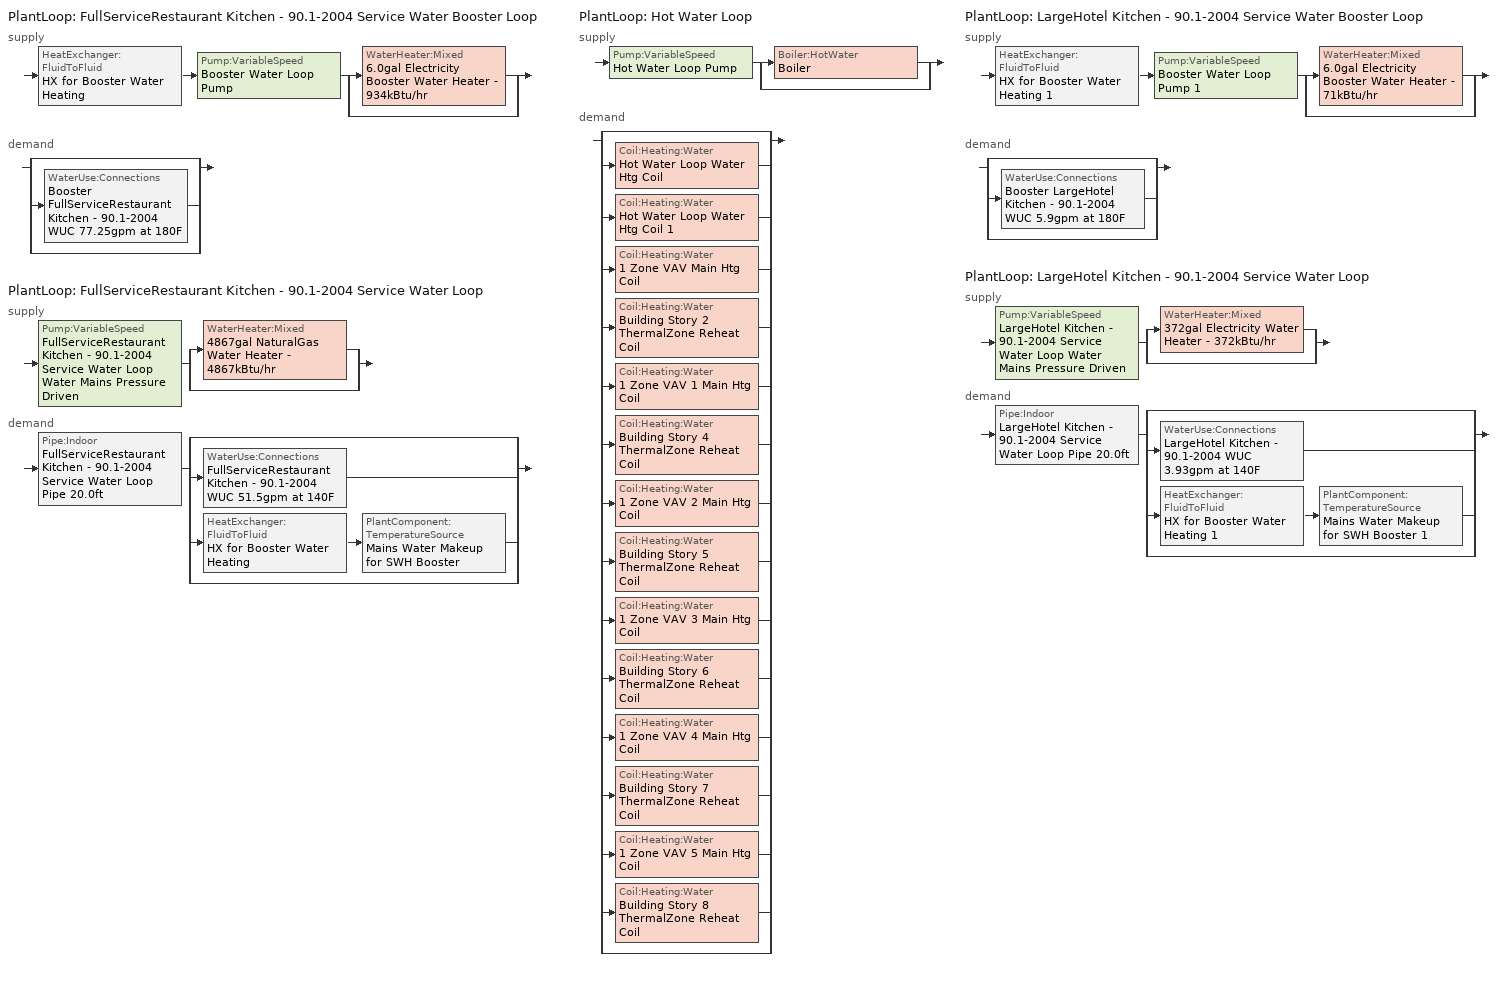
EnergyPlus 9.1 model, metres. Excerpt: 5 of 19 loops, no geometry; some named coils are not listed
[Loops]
PlantLoop 'FullServiceRestaurant Kitchen - 90.1-2004 Service Water Booster Loop'
 supply: HeatExchanger:FluidToFluid 'HX for Booster Water Heating' > Pump:VariableSpeed 'Booster Water Loop Pump' > split
  | WaterHeater:Mixed '6.0gal Electricity Booster Water Heater - 934kBtu/hr'
  | bypass
 demand: split
  | bypass
  | WaterUse:Connections 'Booster FullServiceRestaurant Kitchen - 90.1-2004 WUC 77.25gpm at 180F'
  | bypass
PlantLoop 'FullServiceRestaurant Kitchen - 90.1-2004 Service Water Loop'
 supply: Pump:VariableSpeed 'FullServiceRestaurant Kitchen - 90.1-2004 Service Water Loop Water Mains Pressure Driven' > split
  | WaterHeater:Mixed '4867gal NaturalGas Water Heater - 4867kBtu/hr'
  | bypass
 demand: Pipe:Indoor 'FullServiceRestaurant Kitchen - 90.1-2004 Service Water Loop Pipe 20.0ft' > split
  | bypass
  | WaterUse:Connections 'FullServiceRestaurant Kitchen - 90.1-2004 WUC 51.5gpm at 140F'
  | HeatExchanger:FluidToFluid 'HX for Booster Water Heating' > PlantComponent:TemperatureSource 'Mains Water Makeup for SWH Booster'
  | bypass
PlantLoop 'Hot Water Loop'
 supply: Pump:VariableSpeed 'Hot Water Loop Pump' > split
  | Boiler:HotWater 'Boiler'
  | bypass
 demand: split
  | bypass
  | Coil:Heating:Water 'Hot Water Loop Water Htg Coil'
  | Coil:Heating:Water 'Hot Water Loop Water Htg Coil 1'
  | Coil:Heating:Water '1 Zone VAV Main Htg Coil'
  | Coil:Heating:Water 'Building Story 2 ThermalZone Reheat Coil'
  | Coil:Heating:Water '1 Zone VAV 1 Main Htg Coil'
  | Coil:Heating:Water 'Building Story 4 ThermalZone Reheat Coil'
  | Coil:Heating:Water '1 Zone VAV 2 Main Htg Coil'
  | Coil:Heating:Water 'Building Story 5 ThermalZone Reheat Coil'
  | Coil:Heating:Water '1 Zone VAV 3 Main Htg Coil'
  | Coil:Heating:Water 'Building Story 6 ThermalZone Reheat Coil'
  | Coil:Heating:Water '1 Zone VAV 4 Main Htg Coil'
  | Coil:Heating:Water 'Building Story 7 ThermalZone Reheat Coil'
  | Coil:Heating:Water '1 Zone VAV 5 Main Htg Coil'
  | Coil:Heating:Water 'Building Story 8 ThermalZone Reheat Coil'
  | bypass
PlantLoop 'LargeHotel Kitchen - 90.1-2004 Service Water Booster Loop'
 supply: HeatExchanger:FluidToFluid 'HX for Booster Water Heating 1' > Pump:VariableSpeed 'Booster Water Loop Pump 1' > split
  | WaterHeater:Mixed '6.0gal Electricity Booster Water Heater - 71kBtu/hr'
  | bypass
 demand: split
  | bypass
  | WaterUse:Connections 'Booster LargeHotel Kitchen - 90.1-2004 WUC 5.9gpm at 180F'
  | bypass
PlantLoop 'LargeHotel Kitchen - 90.1-2004 Service Water Loop'
 supply: Pump:VariableSpeed 'LargeHotel Kitchen - 90.1-2004 Service Water Loop Water Mains Pressure Driven' > split
  | WaterHeater:Mixed '372gal Electricity Water Heater - 372kBtu/hr'
  | bypass
 demand: Pipe:Indoor 'LargeHotel Kitchen - 90.1-2004 Service Water Loop Pipe 20.0ft' > split
  | bypass
  | WaterUse:Connections 'LargeHotel Kitchen - 90.1-2004 WUC 3.93gpm at 140F'
  | HeatExchanger:FluidToFluid 'HX for Booster Water Heating 1' > PlantComponent:TemperatureSource 'Mains Water Makeup for SWH Booster 1'
  | bypass
[Material] Roughness=Smooth; Thickness {m}=0.001143; Conductivity {W/m-K}=386; Density {kg/m3}=8906.27; Specific Heat {J/kg-K}=385.1856; Thermal Absorptance=0.9; Solar Absorptance=0.7; Visible Absorptance=0.7
Copper pipe 0.75in type L; Copper pipe 0.75in type L 1
[Construction]
Uninsulated copper pipe 0.75in type L: Copper pipe 0.75in type L
Uninsulated copper pipe 0.75in type L 1: Copper pipe 0.75in type L 1
[ZoneControl:Thermostat] Control Object Type 1=ThermostatSetpoint:DualSetpoint
Name | Zone or ZoneList | Control Type Schedule | Control Name 1
Building Story 1 ThermalZone Thermostat | Building Story 1 ThermalZone | Building Story 1 ThermalZone Thermostat Schedule | Story Mid5 Blended Space Type Thermostat
Building Story 3 ThermalZone Thermostat | Building Story 3 ThermalZone | Building Story 3 ThermalZone Thermostat Schedule | Story Mid6 Blended Space Type Thermostat
[ThermostatSetpoint:DualSetpoint] Heating Setpoint Temperature Schedule=HotelLarge HTGSETP_SCH; Cooling Setpoint Temperature Schedule=HotelLarge CLGSETP_SCH
Story Mid5 Blended Space Type Thermostat; Story Mid6 Blended Space Type Thermostat
[ZoneHVAC:PackagedTerminalAirConditioner] Availability Schedule=Always On Discrete; Cooling Supply Air Flow Rate {m3/s}=Autosize; Heating Supply Air Flow Rate {m3/s}=Autosize; No Load Supply Air Flow Rate {m3/s}=Autosize; Cooling Outdoor Air Flow Rate {m3/s}=Autosize; Heating Outdoor Air Flow Rate {m3/s}=Autosize; No Load Outdoor Air Flow Rate {m3/s}=Autosize; Fan Placement=DrawThrough; Supply Air Fan Operating Mode Schedule=Always On Discrete
Name | Supply Air Fan | Heating Coil | Cooling Coil
Building Story 1 ThermalZone PTAC | Building Story 1 ThermalZone PTAC Fan | Hot Water Loop Water Htg Coil | Building Story 1 ThermalZone PTAC 1spd DX AC Clg Coil
Building Story 3 ThermalZone PTAC | Building Story 3 ThermalZone PTAC Fan | Hot Water Loop Water Htg Coil 1 | Building Story 3 ThermalZone PTAC 1spd DX AC Clg Coil
[Fan:ConstantVolume] Availability Schedule=Always On Discrete; Fan Total Efficiency=0.52; Pressure Rise {Pa}=331.288; Maximum Flow Rate {m3/s}=AutoSize; Motor Efficiency=0.8; Motor In Airstream Fraction=1
Building Story 1 ThermalZone PTAC Fan; Building Story 3 ThermalZone PTAC Fan
[Coil:Heating:Water] Availability Schedule=Always On Discrete; U-Factor Times Area Value {W/K}=Autosize; Maximum Water Flow Rate {m3/s}=Autosize; Performance Input Method=UFactorTimesAreaAndDesignWaterFlowRate; Rated Capacity {W}=Autosize; Rated Inlet Water Temperature {C}=82.2222; Rated Outlet Water Temperature {C}=71.1111; Rated Ratio for Air and Water Convection=0.5
Name | Rated Inlet Air Temperature {C} | Rated Outlet Air Temperature {C}
Hot Water Loop Water Htg Coil; Hot Water Loop Water Htg Coil 1 | 16.6 | 32.2
Building Story 2 ThermalZone Reheat Coil; Building Story 4 ThermalZone Reheat Coil; Building Story 5 ThermalZone Reheat Coil; Building Story 6 ThermalZone Reheat Coil; Building Story 7 ThermalZone Reheat Coil; Building Story 8 ThermalZone Reheat Coil | 12.7778 | 40
[Coil:Cooling:DX:SingleSpeed] Availability Schedule=Always On Discrete; Gross Rated Total Cooling Capacity {W}=Autosize; Gross Rated Sensible Heat Ratio=Autosize; Gross Rated Cooling COP {W/W}=3; Rated Air Flow Rate {m3/s}=Autosize; Rated Evaporator Fan Power Per Volume Flow Rate {W/(m3/s)}=773.3; Condenser Type=AirCooled; Evaporative Condenser Effectiveness=0; Evaporative Condenser Air Flow Rate {m3/s}=Autosize; Evaporative Condenser Pump Rated Power Consumption {W}=Autosize; Crankcase Heater Capacity {W}=0; Maximum Outdoor Dry-Bulb Temperature for Crankcase Heater Operation {C}=0; Basin Heater Capacity {W/K}=0; Basin Heater Setpoint Temperature {C}=10
Name | Total Cooling Capacity Function of Temperature Curve | Total Cooling Capacity Function of Flow Fraction Curve | Energy Input Ratio Function of Temperature Curve | Energy Input Ratio Function of Flow Fraction Curve | Part Load Fraction Correlation Curve
Building Story 1 ThermalZone PTAC 1spd DX AC Clg Coil | Curve Biquadratic 3 | Curve Quadratic 4 | Curve Biquadratic 4 | Curve Quadratic 5 | Curve Quadratic 6
Building Story 3 ThermalZone PTAC 1spd DX AC Clg Coil | Curve Biquadratic 7 | Curve Quadratic 10 | Curve Biquadratic 8 | Curve Quadratic 11 | Curve Quadratic 12
[Zone equipment]
Building Story 1 ThermalZone: Building Story 1 ThermalZone PTAC
Building Story 3 ThermalZone: Building Story 3 ThermalZone PTAC
[Sizing:Zone] Zone Cooling Design Supply Air Temperature Input Method=SupplyAirTemperature; Zone Cooling Design Supply Air Temperature {C}=13.8889; Zone Cooling Design Supply Air Temperature Difference {deltaC}=11.11; Zone Heating Design Supply Air Temperature Input Method=SupplyAirTemperature; Zone Heating Design Supply Air Temperature {C}=50; Zone Heating Design Supply Air Temperature Difference {deltaC}=11.11; Zone Cooling Design Supply Air Humidity Ratio {kgWater/kgDryAir}=0.008; Zone Heating Design Supply Air Humidity Ratio {kgWater/kgDryAir}=0.008; Cooling Design Air Flow Method=DesignDay; Cooling Design Air Flow Rate {m3/s}=0; Cooling Minimum Air Flow per Zone Floor Area {m3/s-m2}=0.000762; Cooling Minimum Air Flow {m3/s}=0; Cooling Minimum Air Flow Fraction=0; Heating Design Air Flow Method=DesignDay; Heating Design Air Flow Rate {m3/s}=0; Heating Maximum Air Flow per Zone Floor Area {m3/s-m2}=0.002032; Heating Maximum Air Flow {m3/s}=0.141576; Heating Maximum Air Flow Fraction=0.3; Account for Dedicated Outdoor Air System=No
Name | Design Specification Outdoor Air Object | Design Specification Zone Air Distribution Object
Building Story 1 ThermalZone | Blended OA 5 | Building Story 1 ThermalZone Design Spec Zone Air Dist
Building Story 3 ThermalZone | Blended OA 6 | Building Story 3 ThermalZone Design Spec Zone Air Dist
[DesignSpecification:ZoneAirDistribution] Zone Air Distribution Effectiveness in Cooling Mode=1; Zone Air Distribution Effectiveness in Heating Mode=1
Building Story 1 ThermalZone Design Spec Zone Air Dist; Building Story 3 ThermalZone Design Spec Zone Air Dist
[DesignSpecification:OutdoorAir] Outdoor Air Method=Sum; Outdoor Air Flow per Zone {m3/s}=0; Outdoor Air Flow Air Changes per Hour {1/hr}=0
Name | Outdoor Air Flow per Person {m3/s-person} | Outdoor Air Flow per Zone Floor Area {m3/s-m2}
Blended OA 5 | 0.00562842 | 7.89611e-05
Blended OA 6 | 0.00930279 | 0
[SetpointManager:Scheduled] Control Variable=Temperature
Name | Schedule | Setpoint Node or NodeList
Hot water booster setpoint manager | Service Water Booster Temp - 180.00000000000006F | FullServiceRestaurant Kitchen - 90.1-2004 Service Water Booster Loop Supply Outlet Node
Service hot water setpoint manager | Service Water Loop Temp - 140F | FullServiceRestaurant Kitchen - 90.1-2004 Service Water Loop Supply Outlet Node
Hot Water Loop Setpoint Manager | Hot Water Loop Temp - 180F | Hot Water Loop Supply Outlet Node
Hot water booster setpoint manager 1 | Service Water Booster Temp - 180.00000000000006F 1 | LargeHotel Kitchen - 90.1-2004 Service Water Booster Loop Supply Outlet Node
Service hot water setpoint manager 1 | Service Water Loop Temp - 140F 1 | LargeHotel Kitchen - 90.1-2004 Service Water Loop Supply Outlet Node
[PlantLoop] Fluid Type=Water; Maximum Loop Flow Rate {m3/s}=Autosize; Minimum Loop Flow Rate {m3/s}=0; Plant Loop Volume {m3}=Autocalculate; Load Distribution Scheme=Optimal; Plant Loop Demand Calculation Scheme=SingleSetpoint
Name | Plant Equipment Operation Scheme | Maximum Loop Temperature {C} | Minimum Loop Temperature {C}
FullServiceRestaurant Kitchen - 90.1-2004 Service Water Booster Loop | FullServiceRestaurant Kitchen - 90.1-2004 Service Water Booster Loop Operation Schemes | 100 | 0
FullServiceRestaurant Kitchen - 90.1-2004 Service Water Loop | FullServiceRestaurant Kitchen - 90.1-2004 Service Water Loop Operation Schemes | 60 | 10
Hot Water Loop | Hot Water Loop Operation Schemes | 100 | 10
LargeHotel Kitchen - 90.1-2004 Service Water Booster Loop | LargeHotel Kitchen - 90.1-2004 Service Water Booster Loop Operation Schemes | 100 | 0
LargeHotel Kitchen - 90.1-2004 Service Water Loop | LargeHotel Kitchen - 90.1-2004 Service Water Loop Operation Schemes | 60 | 10
[Sizing:Plant] Loop Type=Heating; Sizing Option=NonCoincident; Zone Timesteps in Averaging Window=1; Coincident Sizing Factor Mode=None
Name | Design Loop Exit Temperature {C} | Loop Design Temperature Difference {deltaC}
FullServiceRestaurant Kitchen - 90.1-2004 Service Water Booster Loop; LargeHotel Kitchen - 90.1-2004 Service Water Booster Loop | 82.2222 | 5
FullServiceRestaurant Kitchen - 90.1-2004 Service Water Loop; LargeHotel Kitchen - 90.1-2004 Service Water Loop | 60 | 5
Hot Water Loop | 82.2222 | 11.1111
[Pump:VariableSpeed] Design Maximum Flow Rate {m3/s}=Autosize; Fraction of Motor Inefficiencies to Fluid Stream=0; Coefficient 1 of the Part Load Performance Curve=0; Coefficient 2 of the Part Load Performance Curve=1; Coefficient 3 of the Part Load Performance Curve=0; Coefficient 4 of the Part Load Performance Curve=0; Design Minimum Flow Rate {m3/s}=0; Skin Loss Radiative Fraction=0.5; Design Power Sizing Method=PowerPerFlowPerPressure; Design Electric Power per Unit Flow Rate {W/(m3/s)}=348701.1; Design Shaft Power per Unit Flow Rate per Unit Head=1.28205; Design Minimum Flow Rate Fraction=0
Name | Design Pump Head {Pa} | Design Power Consumption {W} | Motor Efficiency | Pump Control Type
Booster Water Loop Pump; Booster Water Loop Pump 1 | 0 | 0 | 1 | Continuous
FullServiceRestaurant Kitchen - 90.1-2004 Service Water Loop Water Mains Pressure Driven; LargeHotel Kitchen - 90.1-2004 Service Water Loop Water Mains Pressure Driven | 0.001 | Autosize | 1 | Continuous
Hot Water Loop Pump | 179344 | Autosize | 0.9 | Intermittent
[PlantEquipmentOperationSchemes] Control Scheme Object Type 1=PlantEquipmentOperation:HeatingLoad; Control Scheme Schedule Name 1=Always On Discrete
Name | Control Scheme Name 1
FullServiceRestaurant Kitchen - 90.1-2004 Service Water Booster Loop Operation Schemes | FullServiceRestaurant Kitchen - 90.1-2004 Service Water Booster Loop Heating Operation Scheme
FullServiceRestaurant Kitchen - 90.1-2004 Service Water Loop Operation Schemes | FullServiceRestaurant Kitchen - 90.1-2004 Service Water Loop Heating Operation Scheme
Hot Water Loop Operation Schemes | Hot Water Loop Heating Operation Scheme
LargeHotel Kitchen - 90.1-2004 Service Water Booster Loop Operation Schemes | LargeHotel Kitchen - 90.1-2004 Service Water Booster Loop Heating Operation Scheme
LargeHotel Kitchen - 90.1-2004 Service Water Loop Operation Schemes | LargeHotel Kitchen - 90.1-2004 Service Water Loop Heating Operation Scheme
[PlantEquipmentList]
FullServiceRestaurant Kitchen - 90.1-2004 Service Water Booster Loop Heating Equipment List: HeatExchanger:FluidToFluid, HX for Booster Water Heating, WaterHeater:Mixed, 6.0gal Electricity Booster Water Heater - 934kBtu/hr
FullServiceRestaurant Kitchen - 90.1-2004 Service Water Loop Heating Equipment List: WaterHeater:Mixed, 4867gal NaturalGas Water Heater - 4867kBtu/hr
Hot Water Loop Heating Equipment List: Boiler:HotWater, Boiler
LargeHotel Kitchen - 90.1-2004 Service Water Booster Loop Heating Equipment List: HeatExchanger:FluidToFluid, HX for Booster Water Heating 1, WaterHeater:Mixed, 6.0gal Electricity Booster Water Heater - 71kBtu/hr
LargeHotel Kitchen - 90.1-2004 Service Water Loop Heating Equipment List: WaterHeater:Mixed, 372gal Electricity Water Heater - 372kBtu/hr
[HeatExchanger:FluidToFluid] Loop Demand Side Design Flow Rate {m3/s}=Autosize; Loop Supply Side Design Flow Rate {m3/s}=Autosize; Heat Exchange Model Type=Ideal; Heat Exchanger U-Factor Times Area Value {W/K}=Autosize; Control Type=UncontrolledOn; Minimum Temperature Difference to Activate Heat Exchanger {deltaC}=0.01; Heat Transfer Metering End Use Type=LoopToLoop; Component Override Cooling Control Temperature Mode=Loop; Sizing Factor=1; Operation Minimum Temperature Limit {C}=0; Operation Maximum Temperature Limit {C}=100
HX for Booster Water Heating; HX for Booster Water Heating 1
[WaterHeater:Mixed] Deadband Temperature Difference {deltaC}=2; Heater Control Type=Cycle; Heater Ignition Minimum Flow Rate {m3/s}=0; Heater Ignition Delay {s}=0; Off Cycle Parasitic Fuel Consumption Rate {W}=0; Off Cycle Parasitic Heat Fraction to Tank=0.8; On Cycle Parasitic Fuel Consumption Rate {W}=0; On Cycle Parasitic Heat Fraction to Tank=0; Ambient Temperature Indicator=Schedule; Off Cycle Loss Fraction to Zone=1; On Cycle Loss Fraction to Zone=1; Use Side Effectiveness=1; Source Side Effectiveness=1; Use Side Design Flow Rate {m3/s}=Autosize; Source Side Design Flow Rate {m3/s}=Autosize; Indirect Water Heating Recovery Time {hr}=1.5; Source Side Flow Control Mode=IndirectHeatPrimarySetpoint
Name | Tank Volume {m3} | Setpoint Temperature Schedule | Maximum Temperature Limit {C} | Heater Maximum Capacity {W} | Heater Fuel Type | Heater Thermal Efficiency | Off Cycle Parasitic Fuel Type | On Cycle Parasitic Fuel Type | Ambient Temperature Schedule | Off Cycle Loss Coefficient to Ambient Temperature {W/K} | On Cycle Loss Coefficient to Ambient Temperature {W/K}
6.0gal Electricity Booster Water Heater - 934kBtu/hr | 0.0227125 | Service Water Booster Temp - 180.00000000000006F | 82.2222 | 273862 | Electricity | 1 | Electricity | Electricity | Water Heater Ambient Temp Schedule - 71.6 | 1.053 | 1.053
4867gal NaturalGas Water Heater - 4867kBtu/hr | 18.4234 | Service Water Loop Temp - 140F | 60 | 1.42636e+06 | NaturalGas | 0.78 | NaturalGas | NaturalGas | Water Heater Ambient Temp Schedule - 71.6f | 6 | 6
6.0gal Electricity Booster Water Heater - 71kBtu/hr | 0.0227125 | Service Water Booster Temp - 180.00000000000006F 1 | 82.2222 | 20910.4 | Electricity | 1 | Electricity | Electricity | Water Heater Ambient Temp Schedule - 71.6 1 | 1.053 | 1.053
372gal Electricity Water Heater - 372kBtu/hr | 1.4067 | Service Water Loop Temp - 140F 1 | 60 | 108908 | Electricity | 1 | Electricity | Electricity | Water Heater Ambient Temp Schedule - 71.6f 1 | 1.053 | 1.053
[WaterUse:Connections]
Name | Water Use Equipment Name 1
Booster FullServiceRestaurant Kitchen - 90.1-2004 WUC 77.25gpm at 180F | Booster FullServiceRestaurant Kitchen - 90.1-2004 Service Water Use 77.25gpm at 180F
FullServiceRestaurant Kitchen - 90.1-2004 WUC 51.5gpm at 140F | FullServiceRestaurant Kitchen - 90.1-2004 Service Water Use 51.5gpm at 140F
Booster LargeHotel Kitchen - 90.1-2004 WUC 5.9gpm at 180F | Booster LargeHotel Kitchen - 90.1-2004 Service Water Use 5.9gpm at 180F
LargeHotel Kitchen - 90.1-2004 WUC 3.93gpm at 140F | LargeHotel Kitchen - 90.1-2004 Service Water Use 3.93gpm at 140F
[WaterUse:Equipment] Sensible Fraction Schedule=Fraction Sensible - 0.2; Latent Fraction Schedule=Fraction Latent - 0.05
Name | Peak Flow Rate {m3/s} | Flow Rate Fraction Schedule | Target Temperature Schedule
Booster FullServiceRestaurant Kitchen - 90.1-2004 Service Water Use 77.25gpm at 180F | 0.00487392 | RestaurantSitDown BLDG_SWH_SCH | Mixed Water At Faucet Temp - 180F
FullServiceRestaurant Kitchen - 90.1-2004 Service Water Use 51.5gpm at 140F | 0.00324928 | RestaurantSitDown BLDG_SWH_SCH | Mixed Water At Faucet Temp - 140F
Booster LargeHotel Kitchen - 90.1-2004 Service Water Use 5.9gpm at 180F | 0.000372143 | HotelLarge BLDG_SWH_SCH | Mixed Water At Faucet Temp - 180F 1
LargeHotel Kitchen - 90.1-2004 Service Water Use 3.93gpm at 140F | 0.000248095 | HotelLarge BLDG_SWH_SCH | Mixed Water At Faucet Temp - 140F 2
[PlantEquipmentOperation:HeatingLoad] Load Range Lower Limit 1 {W}=0; Load Range Upper Limit 1 {W}=1000000000
Name | Range Equipment List Name 1
FullServiceRestaurant Kitchen - 90.1-2004 Service Water Booster Loop Heating Operation Scheme | FullServiceRestaurant Kitchen - 90.1-2004 Service Water Booster Loop Heating Equipment List
FullServiceRestaurant Kitchen - 90.1-2004 Service Water Loop Heating Operation Scheme | FullServiceRestaurant Kitchen - 90.1-2004 Service Water Loop Heating Equipment List
Hot Water Loop Heating Operation Scheme | Hot Water Loop Heating Equipment List
LargeHotel Kitchen - 90.1-2004 Service Water Booster Loop Heating Operation Scheme | LargeHotel Kitchen - 90.1-2004 Service Water Booster Loop Heating Equipment List
LargeHotel Kitchen - 90.1-2004 Service Water Loop Heating Operation Scheme | LargeHotel Kitchen - 90.1-2004 Service Water Loop Heating Equipment List
[Pipe:Indoor] Environment Type=Schedule; Pipe Inside Diameter {m}=0.019939; Pipe Length {m}=6.096
Name | Construction | Ambient Temperature Schedule | Ambient Air Velocity Schedule
FullServiceRestaurant Kitchen - 90.1-2004 Service Water Loop Pipe 20.0ft | Uninsulated copper pipe 0.75in type L | FullServiceRestaurant Kitchen - 90.1-2004 Service Water Loop Piping Air Temp - 70F | FullServiceRestaurant Kitchen - 90.1-2004 Service Water Loop Piping Air Velocity - 0.67mph
LargeHotel Kitchen - 90.1-2004 Service Water Loop Pipe 20.0ft | Uninsulated copper pipe 0.75in type L 1 | LargeHotel Kitchen - 90.1-2004 Service Water Loop Piping Air Temp - 70F | LargeHotel Kitchen - 90.1-2004 Service Water Loop Piping Air Velocity - 0.67mph
[PlantComponent:TemperatureSource] Design Volume Flow Rate {m3/s}=Autosize; Temperature Specification Type=Scheduled; Source Temperature {C}=8
Name | Source Temperature Schedule
Mains Water Makeup for SWH Booster | Mains Water Temperature
Mains Water Makeup for SWH Booster 1 | Mains Water Temperature 1
[Boiler:HotWater]
Boiler: Fuel Type=NaturalGas; Nominal Capacity {W}=Autosize; Nominal Thermal Efficiency=0.78; Efficiency Curve Temperature Evaluation Variable=LeavingBoiler; Design Water Flow Rate {m3/s}=Autosize; Minimum Part Load Ratio=0; Maximum Part Load Ratio=1.2; Optimum Part Load Ratio=1; Water Outlet Upper Temperature Limit {C}=95; Boiler Flow Mode=LeavingSetpointModulated; Parasitic Electric Load {W}=0; Sizing Factor=1
[Schedule:Compact]
Building Story 1 ThermalZone Thermostat Schedule; Building Story 3 ThermalZone Thermostat Schedule: Through: 12/31, For: AllDays, Until: 24:00, 4
[Schedule:Day:Interval]
HotelLarge HTGSETP_SCH Default; HotelLarge HTGSETP_SCH Summer Design Day; HotelLarge HTGSETP_SCH Winter Design Day: No, 24:00, 21
HotelLarge CLGSETP_SCH Default; HotelLarge CLGSETP_SCH Summer Design Day; HotelLarge CLGSETP_SCH Winter Design Day: No, 24:00, 24
Fraction Latent - 0.05 Default: No, 24:00, 0.05
Fraction Sensible - 0.2 Default: No, 24:00, 0.2
FullServiceRestaurant Kitchen - 90.1-2004 Service Water Loop Piping Air Temp - 70F Default; LargeHotel Kitchen - 90.1-2004 Service Water Loop Piping Air Temp - 70F Default: No, 24:00, 21.1111
FullServiceRestaurant Kitchen - 90.1-2004 Service Water Loop Piping Air Velocity - 0.67mph Default; LargeHotel Kitchen - 90.1-2004 Service Water Loop Piping Air Velocity - 0.67mph Default: No, 24:00, 0.3
Hot Water Loop Temp - 180F Default; Mixed Water At Faucet Temp - 180F Default; Mixed Water At Faucet Temp - 180F Default 1; Service Water Booster Temp - 180.00000000000006F Default; Service Water Booster Temp - 180.00000000000006F Default 1: No, 24:00, 82.2222
HotelLarge BLDG_SWH_SCH Default: No, 01:00, 0.25, 05:00, 0.2, 06:00, 0.3, 09:00, 0.5, 10:00, 0.55, 12:00, 0.5, 14:00, 0.4, 17:00, 0.3, 18:00, 0.4, 20:00, 0.5, 21:00, 0.4, 22:00, 0.5, 23:00, 0.4, 24:00, 0.2
HotelLarge BLDG_SWH_SCH SmrDsn|Wkdy Day; HotelLarge BLDG_SWH_SCH Summer Design Day: No, 01:00, 0.2, 04:00, 0.15, 05:00, 0.2, 06:00, 0.25, 07:00, 0.5, 08:00, 0.6, 09:00, 0.55, 10:00, 0.45, 11:00, 0.4, 12:00, 0.45, 13:00, 0.4, 14:00, 0.35, 17:00, 0.3, 18:00, 0.4, 19:00, 0.55, 20:00, 0.6, 21:00, 0.5, 22:00, 0.55, 23:00, 0.45, 24:00, 0.25
HotelLarge BLDG_SWH_SCH Winter Design Day; HotelLarge BLDG_SWH_SCH WntrDsn|Sat Day: No, 01:00, 0.2, 04:00, 0.15, 05:00, 0.2, 06:00, 0.25, 07:00, 0.4, 10:00, 0.5, 11:00, 0.45, 13:00, 0.5, 14:00, 0.45, 16:00, 0.4, 17:00, 0.35, 18:00, 0.4, 20:00, 0.55, 21:00, 0.5, 22:00, 0.55, 23:00, 0.4, 24:00, 0.3
Mixed Water At Faucet Temp - 140F Default; Mixed Water At Faucet Temp - 140F Default 2; Service Water Loop Temp - 140F Default; Service Water Loop Temp - 140F Default 1: No, 24:00, 60
RestaurantSitDown BLDG_SWH_SCH Default: No, 01:00, 0.25, 06:00, 0, 10:00, 0.15, 12:00, 0.5, 14:00, 0.4, 17:00, 0.3, 18:00, 0.4, 20:00, 0.5, 21:00, 0.4, 22:00, 0.5, 23:00, 0.4, 24:00, 0.2
RestaurantSitDown BLDG_SWH_SCH SmrDsn|Wkdy Day; RestaurantSitDown BLDG_SWH_SCH Summer Design Day: No, 01:00, 0.2, 06:00, 0, 07:00, 0.15, 08:00, 0.6, 09:00, 0.55, 10:00, 0.45, 11:00, 0.4, 12:00, 0.45, 13:00, 0.4, 14:00, 0.35, 17:00, 0.3, 18:00, 0.4, 19:00, 0.55, 20:00, 0.6, 21:00, 0.5, 22:00, 0.55, 23:00, 0.45, 24:00, 0.25
RestaurantSitDown BLDG_SWH_SCH Winter Design Day; RestaurantSitDown BLDG_SWH_SCH WntrDsn|Sat Day: No, 01:00, 0.2, 06:00, 0, 09:00, 0.15, 10:00, 0.5, 11:00, 0.45, 13:00, 0.5, 14:00, 0.45, 16:00, 0.4, 17:00, 0.35, 18:00, 0.4, 20:00, 0.55, 21:00, 0.5, 22:00, 0.55, 23:00, 0.4, 24:00, 0.3
Water Heater Ambient Temp Schedule - 71.6 Default; Water Heater Ambient Temp Schedule - 71.6 Default 1; Water Heater Ambient Temp Schedule - 71.6f Default; Water Heater Ambient Temp Schedule - 71.6f Default 1: No, 24:00, 22
[Schedule:Week:Daily]
HotelLarge HTGSETP_SCH Week Rule - Jan1-Dec31: HotelLarge HTGSETP_SCH Default, HotelLarge HTGSETP_SCH Default, HotelLarge HTGSETP_SCH Default, HotelLarge HTGSETP_SCH Default, HotelLarge HTGSETP_SCH Default, HotelLarge HTGSETP_SCH Default, HotelLarge HTGSETP_SCH Default, HotelLarge HTGSETP_SCH Default, HotelLarge HTGSETP_SCH Summer Design Day, HotelLarge HTGSETP_SCH Winter Design Day, HotelLarge HTGSETP_SCH Default, HotelLarge HTGSETP_SCH Default
HotelLarge CLGSETP_SCH Week Rule - Jan1-Dec31: HotelLarge CLGSETP_SCH Default, HotelLarge CLGSETP_SCH Default, HotelLarge CLGSETP_SCH Default, HotelLarge CLGSETP_SCH Default, HotelLarge CLGSETP_SCH Default, HotelLarge CLGSETP_SCH Default, HotelLarge CLGSETP_SCH Default, HotelLarge CLGSETP_SCH Default, HotelLarge CLGSETP_SCH Summer Design Day, HotelLarge CLGSETP_SCH Winter Design Day, HotelLarge CLGSETP_SCH Default, HotelLarge CLGSETP_SCH Default
Fraction Latent - 0.05 Week Rule - Jan1-Dec31: Fraction Latent - 0.05 Default, Fraction Latent - 0.05 Default, Fraction Latent - 0.05 Default, Fraction Latent - 0.05 Default, Fraction Latent - 0.05 Default, Fraction Latent - 0.05 Default, Fraction Latent - 0.05 Default, Fraction Latent - 0.05 Default, Fraction Latent - 0.05 Default, Fraction Latent - 0.05 Default, Fraction Latent - 0.05 Default, Fraction Latent - 0.05 Default
Fraction Sensible - 0.2 Week Rule - Jan1-Dec31: Fraction Sensible - 0.2 Default, Fraction Sensible - 0.2 Default, Fraction Sensible - 0.2 Default, Fraction Sensible - 0.2 Default, Fraction Sensible - 0.2 Default, Fraction Sensible - 0.2 Default, Fraction Sensible - 0.2 Default, Fraction Sensible - 0.2 Default, Fraction Sensible - 0.2 Default, Fraction Sensible - 0.2 Default, Fraction Sensible - 0.2 Default, Fraction Sensible - 0.2 Default
FullServiceRestaurant Kitchen - 90.1-2004 Service Water Loop Piping Air Temp - 70F Week Rule - Jan1-Dec31: FullServiceRestaurant Kitchen - 90.1-2004 Service Water Loop Piping Air Temp - 70F Default, FullServiceRestaurant Kitchen - 90.1-2004 Service Water Loop Piping Air Temp - 70F Default, FullServiceRestaurant Kitchen - 90.1-2004 Service Water Loop Piping Air Temp - 70F Default, FullServiceRestaurant Kitchen - 90.1-2004 Service Water Loop Piping Air Temp - 70F Default, FullServiceRestaurant Kitchen - 90.1-2004 Service Water Loop Piping Air Temp - 70F Default, FullServiceRestaurant Kitchen - 90.1-2004 Service Water Loop Piping Air Temp - 70F Default, FullServiceRestaurant Kitchen - 90.1-2004 Service Water Loop Piping Air Temp - 70F Default, FullServiceRestaurant Kitchen - 90.1-2004 Service Water Loop Piping Air Temp - 70F Default, FullServiceRestaurant Kitchen - 90.1-2004 Service Water Loop Piping Air Temp - 70F Default, FullServiceRestaurant Kitchen - 90.1-2004 Service Water Loop Piping Air Temp - 70F Default, FullServiceRestaurant Kitchen - 90.1-2004 Service Water Loop Piping Air Temp - 70F Default, FullServiceRestaurant Kitchen - 90.1-2004 Service Water Loop Piping Air Temp - 70F Default
FullServiceRestaurant Kitchen - 90.1-2004 Service Water Loop Piping Air Velocity - 0.67mph Week Rule - Jan1-Dec31: FullServiceRestaurant Kitchen - 90.1-2004 Service Water Loop Piping Air Velocity - 0.67mph Default, FullServiceRestaurant Kitchen - 90.1-2004 Service Water Loop Piping Air Velocity - 0.67mph Default, FullServiceRestaurant Kitchen - 90.1-2004 Service Water Loop Piping Air Velocity - 0.67mph Default, FullServiceRestaurant Kitchen - 90.1-2004 Service Water Loop Piping Air Velocity - 0.67mph Default, FullServiceRestaurant Kitchen - 90.1-2004 Service Water Loop Piping Air Velocity - 0.67mph Default, FullServiceRestaurant Kitchen - 90.1-2004 Service Water Loop Piping Air Velocity - 0.67mph Default, FullServiceRestaurant Kitchen - 90.1-2004 Service Water Loop Piping Air Velocity - 0.67mph Default, FullServiceRestaurant Kitchen - 90.1-2004 Service Water Loop Piping Air Velocity - 0.67mph Default, FullServiceRestaurant Kitchen - 90.1-2004 Service Water Loop Piping Air Velocity - 0.67mph Default, FullServiceRestaurant Kitchen - 90.1-2004 Service Water Loop Piping Air Velocity - 0.67mph Default, FullServiceRestaurant Kitchen - 90.1-2004 Service Water Loop Piping Air Velocity - 0.67mph Default, FullServiceRestaurant Kitchen - 90.1-2004 Service Water Loop Piping Air Velocity - 0.67mph Default
Hot Water Loop Temp - 180F Week Rule - Jan1-Dec31: Hot Water Loop Temp - 180F Default, Hot Water Loop Temp - 180F Default, Hot Water Loop Temp - 180F Default, Hot Water Loop Temp - 180F Default, Hot Water Loop Temp - 180F Default, Hot Water Loop Temp - 180F Default, Hot Water Loop Temp - 180F Default, Hot Water Loop Temp - 180F Default, Hot Water Loop Temp - 180F Default, Hot Water Loop Temp - 180F Default, Hot Water Loop Temp - 180F Default, Hot Water Loop Temp - 180F Default
HotelLarge BLDG_SWH_SCH Week Rule - Jan1-Dec31: HotelLarge BLDG_SWH_SCH Default, HotelLarge BLDG_SWH_SCH SmrDsn|Wkdy Day, HotelLarge BLDG_SWH_SCH SmrDsn|Wkdy Day, HotelLarge BLDG_SWH_SCH SmrDsn|Wkdy Day, HotelLarge BLDG_SWH_SCH SmrDsn|Wkdy Day, HotelLarge BLDG_SWH_SCH SmrDsn|Wkdy Day, HotelLarge BLDG_SWH_SCH WntrDsn|Sat Day, HotelLarge BLDG_SWH_SCH Default, HotelLarge BLDG_SWH_SCH Summer Design Day, HotelLarge BLDG_SWH_SCH Winter Design Day, HotelLarge BLDG_SWH_SCH Default, HotelLarge BLDG_SWH_SCH Default
LargeHotel Kitchen - 90.1-2004 Service Water Loop Piping Air Temp - 70F Week Rule - Jan1-Dec31: LargeHotel Kitchen - 90.1-2004 Service Water Loop Piping Air Temp - 70F Default, LargeHotel Kitchen - 90.1-2004 Service Water Loop Piping Air Temp - 70F Default, LargeHotel Kitchen - 90.1-2004 Service Water Loop Piping Air Temp - 70F Default, LargeHotel Kitchen - 90.1-2004 Service Water Loop Piping Air Temp - 70F Default, LargeHotel Kitchen - 90.1-2004 Service Water Loop Piping Air Temp - 70F Default, LargeHotel Kitchen - 90.1-2004 Service Water Loop Piping Air Temp - 70F Default, LargeHotel Kitchen - 90.1-2004 Service Water Loop Piping Air Temp - 70F Default, LargeHotel Kitchen - 90.1-2004 Service Water Loop Piping Air Temp - 70F Default, LargeHotel Kitchen - 90.1-2004 Service Water Loop Piping Air Temp - 70F Default, LargeHotel Kitchen - 90.1-2004 Service Water Loop Piping Air Temp - 70F Default, LargeHotel Kitchen - 90.1-2004 Service Water Loop Piping Air Temp - 70F Default, LargeHotel Kitchen - 90.1-2004 Service Water Loop Piping Air Temp - 70F Default
LargeHotel Kitchen - 90.1-2004 Service Water Loop Piping Air Velocity - 0.67mph Week Rule - Jan1-Dec31: LargeHotel Kitchen - 90.1-2004 Service Water Loop Piping Air Velocity - 0.67mph Default, LargeHotel Kitchen - 90.1-2004 Service Water Loop Piping Air Velocity - 0.67mph Default, LargeHotel Kitchen - 90.1-2004 Service Water Loop Piping Air Velocity - 0.67mph Default, LargeHotel Kitchen - 90.1-2004 Service Water Loop Piping Air Velocity - 0.67mph Default, LargeHotel Kitchen - 90.1-2004 Service Water Loop Piping Air Velocity - 0.67mph Default, LargeHotel Kitchen - 90.1-2004 Service Water Loop Piping Air Velocity - 0.67mph Default, LargeHotel Kitchen - 90.1-2004 Service Water Loop Piping Air Velocity - 0.67mph Default, LargeHotel Kitchen - 90.1-2004 Service Water Loop Piping Air Velocity - 0.67mph Default, LargeHotel Kitchen - 90.1-2004 Service Water Loop Piping Air Velocity - 0.67mph Default, LargeHotel Kitchen - 90.1-2004 Service Water Loop Piping Air Velocity - 0.67mph Default, LargeHotel Kitchen - 90.1-2004 Service Water Loop Piping Air Velocity - 0.67mph Default, LargeHotel Kitchen - 90.1-2004 Service Water Loop Piping Air Velocity - 0.67mph Default
Mixed Water At Faucet Temp - 140F Week Rule - Jan1-Dec31: Mixed Water At Faucet Temp - 140F Default, Mixed Water At Faucet Temp - 140F Default, Mixed Water At Faucet Temp - 140F Default, Mixed Water At Faucet Temp - 140F Default, Mixed Water At Faucet Temp - 140F Default, Mixed Water At Faucet Temp - 140F Default, Mixed Water At Faucet Temp - 140F Default, Mixed Water At Faucet Temp - 140F Default, Mixed Water At Faucet Temp - 140F Default, Mixed Water At Faucet Temp - 140F Default, Mixed Water At Faucet Temp - 140F Default, Mixed Water At Faucet Temp - 140F Default
Mixed Water At Faucet Temp - 140F 2 Week Rule - Jan1-Dec31: Mixed Water At Faucet Temp - 140F Default 2, Mixed Water At Faucet Temp - 140F Default 2, Mixed Water At Faucet Temp - 140F Default 2, Mixed Water At Faucet Temp - 140F Default 2, Mixed Water At Faucet Temp - 140F Default 2, Mixed Water At Faucet Temp - 140F Default 2, Mixed Water At Faucet Temp - 140F Default 2, Mixed Water At Faucet Temp - 140F Default 2, Mixed Water At Faucet Temp - 140F Default 2, Mixed Water At Faucet Temp - 140F Default 2, Mixed Water At Faucet Temp - 140F Default 2, Mixed Water At Faucet Temp - 140F Default 2
Mixed Water At Faucet Temp - 180F Week Rule - Jan1-Dec31: Mixed Water At Faucet Temp - 180F Default, Mixed Water At Faucet Temp - 180F Default, Mixed Water At Faucet Temp - 180F Default, Mixed Water At Faucet Temp - 180F Default, Mixed Water At Faucet Temp - 180F Default, Mixed Water At Faucet Temp - 180F Default, Mixed Water At Faucet Temp - 180F Default, Mixed Water At Faucet Temp - 180F Default, Mixed Water At Faucet Temp - 180F Default, Mixed Water At Faucet Temp - 180F Default, Mixed Water At Faucet Temp - 180F Default, Mixed Water At Faucet Temp - 180F Default
Mixed Water At Faucet Temp - 180F 1 Week Rule - Jan1-Dec31: Mixed Water At Faucet Temp - 180F Default 1, Mixed Water At Faucet Temp - 180F Default 1, Mixed Water At Faucet Temp - 180F Default 1, Mixed Water At Faucet Temp - 180F Default 1, Mixed Water At Faucet Temp - 180F Default 1, Mixed Water At Faucet Temp - 180F Default 1, Mixed Water At Faucet Temp - 180F Default 1, Mixed Water At Faucet Temp - 180F Default 1, Mixed Water At Faucet Temp - 180F Default 1, Mixed Water At Faucet Temp - 180F Default 1, Mixed Water At Faucet Temp - 180F Default 1, Mixed Water At Faucet Temp - 180F Default 1
RestaurantSitDown BLDG_SWH_SCH Week Rule - Jan1-Dec31: RestaurantSitDown BLDG_SWH_SCH Default, RestaurantSitDown BLDG_SWH_SCH SmrDsn|Wkdy Day, RestaurantSitDown BLDG_SWH_SCH SmrDsn|Wkdy Day, RestaurantSitDown BLDG_SWH_SCH SmrDsn|Wkdy Day, RestaurantSitDown BLDG_SWH_SCH SmrDsn|Wkdy Day, RestaurantSitDown BLDG_SWH_SCH SmrDsn|Wkdy Day, RestaurantSitDown BLDG_SWH_SCH WntrDsn|Sat Day, RestaurantSitDown BLDG_SWH_SCH Default, RestaurantSitDown BLDG_SWH_SCH Summer Design Day, RestaurantSitDown BLDG_SWH_SCH Winter Design Day, RestaurantSitDown BLDG_SWH_SCH Default, RestaurantSitDown BLDG_SWH_SCH Default
Service Water Booster Temp - 180.00000000000006F Week Rule - Jan1-Dec31: Service Water Booster Temp - 180.00000000000006F Default, Service Water Booster Temp - 180.00000000000006F Default, Service Water Booster Temp - 180.00000000000006F Default, Service Water Booster Temp - 180.00000000000006F Default, Service Water Booster Temp - 180.00000000000006F Default, Service Water Booster Temp - 180.00000000000006F Default, Service Water Booster Temp - 180.00000000000006F Default, Service Water Booster Temp - 180.00000000000006F Default, Service Water Booster Temp - 180.00000000000006F Default, Service Water Booster Temp - 180.00000000000006F Default, Service Water Booster Temp - 180.00000000000006F Default, Service Water Booster Temp - 180.00000000000006F Default
Service Water Booster Temp - 180.00000000000006F 1 Week Rule - Jan1-Dec31: Service Water Booster Temp - 180.00000000000006F Default 1, Service Water Booster Temp - 180.00000000000006F Default 1, Service Water Booster Temp - 180.00000000000006F Default 1, Service Water Booster Temp - 180.00000000000006F Default 1, Service Water Booster Temp - 180.00000000000006F Default 1, Service Water Booster Temp - 180.00000000000006F Default 1, Service Water Booster Temp - 180.00000000000006F Default 1, Service Water Booster Temp - 180.00000000000006F Default 1, Service Water Booster Temp - 180.00000000000006F Default 1, Service Water Booster Temp - 180.00000000000006F Default 1, Service Water Booster Temp - 180.00000000000006F Default 1, Service Water Booster Temp - 180.00000000000006F Default 1
Service Water Loop Temp - 140F Week Rule - Jan1-Dec31: Service Water Loop Temp - 140F Default, Service Water Loop Temp - 140F Default, Service Water Loop Temp - 140F Default, Service Water Loop Temp - 140F Default, Service Water Loop Temp - 140F Default, Service Water Loop Temp - 140F Default, Service Water Loop Temp - 140F Default, Service Water Loop Temp - 140F Default, Service Water Loop Temp - 140F Default, Service Water Loop Temp - 140F Default, Service Water Loop Temp - 140F Default, Service Water Loop Temp - 140F Default
Service Water Loop Temp - 140F 1 Week Rule - Jan1-Dec31: Service Water Loop Temp - 140F Default 1, Service Water Loop Temp - 140F Default 1, Service Water Loop Temp - 140F Default 1, Service Water Loop Temp - 140F Default 1, Service Water Loop Temp - 140F Default 1, Service Water Loop Temp - 140F Default 1, Service Water Loop Temp - 140F Default 1, Service Water Loop Temp - 140F Default 1, Service Water Loop Temp - 140F Default 1, Service Water Loop Temp - 140F Default 1, Service Water Loop Temp - 140F Default 1, Service Water Loop Temp - 140F Default 1
Water Heater Ambient Temp Schedule - 71.6 Week Rule - Jan1-Dec31: Water Heater Ambient Temp Schedule - 71.6 Default, Water Heater Ambient Temp Schedule - 71.6 Default, Water Heater Ambient Temp Schedule - 71.6 Default, Water Heater Ambient Temp Schedule - 71.6 Default, Water Heater Ambient Temp Schedule - 71.6 Default, Water Heater Ambient Temp Schedule - 71.6 Default, Water Heater Ambient Temp Schedule - 71.6 Default, Water Heater Ambient Temp Schedule - 71.6 Default, Water Heater Ambient Temp Schedule - 71.6 Default, Water Heater Ambient Temp Schedule - 71.6 Default, Water Heater Ambient Temp Schedule - 71.6 Default, Water Heater Ambient Temp Schedule - 71.6 Default
Water Heater Ambient Temp Schedule - 71.6 1 Week Rule - Jan1-Dec31: Water Heater Ambient Temp Schedule - 71.6 Default 1, Water Heater Ambient Temp Schedule - 71.6 Default 1, Water Heater Ambient Temp Schedule - 71.6 Default 1, Water Heater Ambient Temp Schedule - 71.6 Default 1, Water Heater Ambient Temp Schedule - 71.6 Default 1, Water Heater Ambient Temp Schedule - 71.6 Default 1, Water Heater Ambient Temp Schedule - 71.6 Default 1, Water Heater Ambient Temp Schedule - 71.6 Default 1, Water Heater Ambient Temp Schedule - 71.6 Default 1, Water Heater Ambient Temp Schedule - 71.6 Default 1, Water Heater Ambient Temp Schedule - 71.6 Default 1, Water Heater Ambient Temp Schedule - 71.6 Default 1
Water Heater Ambient Temp Schedule - 71.6f Week Rule - Jan1-Dec31: Water Heater Ambient Temp Schedule - 71.6f Default, Water Heater Ambient Temp Schedule - 71.6f Default, Water Heater Ambient Temp Schedule - 71.6f Default, Water Heater Ambient Temp Schedule - 71.6f Default, Water Heater Ambient Temp Schedule - 71.6f Default, Water Heater Ambient Temp Schedule - 71.6f Default, Water Heater Ambient Temp Schedule - 71.6f Default, Water Heater Ambient Temp Schedule - 71.6f Default, Water Heater Ambient Temp Schedule - 71.6f Default, Water Heater Ambient Temp Schedule - 71.6f Default, Water Heater Ambient Temp Schedule - 71.6f Default, Water Heater Ambient Temp Schedule - 71.6f Default
Water Heater Ambient Temp Schedule - 71.6f 1 Week Rule - Jan1-Dec31: Water Heater Ambient Temp Schedule - 71.6f Default 1, Water Heater Ambient Temp Schedule - 71.6f Default 1, Water Heater Ambient Temp Schedule - 71.6f Default 1, Water Heater Ambient Temp Schedule - 71.6f Default 1, Water Heater Ambient Temp Schedule - 71.6f Default 1, Water Heater Ambient Temp Schedule - 71.6f Default 1, Water Heater Ambient Temp Schedule - 71.6f Default 1, Water Heater Ambient Temp Schedule - 71.6f Default 1, Water Heater Ambient Temp Schedule - 71.6f Default 1, Water Heater Ambient Temp Schedule - 71.6f Default 1, Water Heater Ambient Temp Schedule - 71.6f Default 1, Water Heater Ambient Temp Schedule - 71.6f Default 1
[Schedule:Year]
HotelLarge HTGSETP_SCH: HotelLarge HTGSETP_SCH Week Rule - Jan1-Dec31, 1, 1, 12, 31
HotelLarge CLGSETP_SCH: HotelLarge CLGSETP_SCH Week Rule - Jan1-Dec31, 1, 1, 12, 31
Fraction Latent - 0.05: Fraction Latent - 0.05 Week Rule - Jan1-Dec31, 1, 1, 12, 31
Fraction Sensible - 0.2: Fraction Sensible - 0.2 Week Rule - Jan1-Dec31, 1, 1, 12, 31
FullServiceRestaurant Kitchen - 90.1-2004 Service Water Loop Piping Air Temp - 70F: FullServiceRestaurant Kitchen - 90.1-2004 Service Water Loop Piping Air Temp - 70F Week Rule - Jan1-Dec31, 1, 1, 12, 31
FullServiceRestaurant Kitchen - 90.1-2004 Service Water Loop Piping Air Velocity - 0.67mph: FullServiceRestaurant Kitchen - 90.1-2004 Service Water Loop Piping Air Velocity - 0.67mph Week Rule - Jan1-Dec31, 1, 1, 12, 31
Hot Water Loop Temp - 180F: Hot Water Loop Temp - 180F Week Rule - Jan1-Dec31, 1, 1, 12, 31
HotelLarge BLDG_SWH_SCH: HotelLarge BLDG_SWH_SCH Week Rule - Jan1-Dec31, 1, 1, 12, 31
LargeHotel Kitchen - 90.1-2004 Service Water Loop Piping Air Temp - 70F: LargeHotel Kitchen - 90.1-2004 Service Water Loop Piping Air Temp - 70F Week Rule - Jan1-Dec31, 1, 1, 12, 31
LargeHotel Kitchen - 90.1-2004 Service Water Loop Piping Air Velocity - 0.67mph: LargeHotel Kitchen - 90.1-2004 Service Water Loop Piping Air Velocity - 0.67mph Week Rule - Jan1-Dec31, 1, 1, 12, 31
Mixed Water At Faucet Temp - 140F: Mixed Water At Faucet Temp - 140F Week Rule - Jan1-Dec31, 1, 1, 12, 31
Mixed Water At Faucet Temp - 140F 2: Mixed Water At Faucet Temp - 140F 2 Week Rule - Jan1-Dec31, 1, 1, 12, 31
Mixed Water At Faucet Temp - 180F: Mixed Water At Faucet Temp - 180F Week Rule - Jan1-Dec31, 1, 1, 12, 31
Mixed Water At Faucet Temp - 180F 1: Mixed Water At Faucet Temp - 180F 1 Week Rule - Jan1-Dec31, 1, 1, 12, 31
RestaurantSitDown BLDG_SWH_SCH: RestaurantSitDown BLDG_SWH_SCH Week Rule - Jan1-Dec31, 1, 1, 12, 31
Service Water Booster Temp - 180.00000000000006F: Service Water Booster Temp - 180.00000000000006F Week Rule - Jan1-Dec31, 1, 1, 12, 31
Service Water Booster Temp - 180.00000000000006F 1: Service Water Booster Temp - 180.00000000000006F 1 Week Rule - Jan1-Dec31, 1, 1, 12, 31
Service Water Loop Temp - 140F: Service Water Loop Temp - 140F Week Rule - Jan1-Dec31, 1, 1, 12, 31
Service Water Loop Temp - 140F 1: Service Water Loop Temp - 140F 1 Week Rule - Jan1-Dec31, 1, 1, 12, 31
Water Heater Ambient Temp Schedule - 71.6: Water Heater Ambient Temp Schedule - 71.6 Week Rule - Jan1-Dec31, 1, 1, 12, 31
Water Heater Ambient Temp Schedule - 71.6 1: Water Heater Ambient Temp Schedule - 71.6 1 Week Rule - Jan1-Dec31, 1, 1, 12, 31
Water Heater Ambient Temp Schedule - 71.6f: Water Heater Ambient Temp Schedule - 71.6f Week Rule - Jan1-Dec31, 1, 1, 12, 31
Water Heater Ambient Temp Schedule - 71.6f 1: Water Heater Ambient Temp Schedule - 71.6f 1 Week Rule - Jan1-Dec31, 1, 1, 12, 31
[Schedule:Constant]
Name | Hourly Value
Always On Discrete | 1
Mains Water Temperature; Mains Water Temperature 1 | 10
[Curve:Biquadratic] Minimum Value of x {BasedOnField A2}=12.77778; Maximum Value of x {BasedOnField A2}=23.88889; Minimum Value of y {BasedOnField A3}=23.88889; Maximum Value of y {BasedOnField A3}=46.11111
Name | Coefficient1 Constant | Coefficient2 x | Coefficient3 x**2 | Coefficient4 y | Coefficient5 y**2 | Coefficient6 x*y
Curve Biquadratic 3; Curve Biquadratic 7 | 0.942588 | 0.00954335 | 0.00068377 | -0.0110427 | 5.249e-06 | -9.72e-06
Curve Biquadratic 4; Curve Biquadratic 8 | 0.342414 | 0.034885 | -0.0006237 | 0.00497722 | 0.000437951 | -0.000728028
[Curve:Quadratic]
Name | Coefficient1 Constant | Coefficient2 x | Coefficient3 x**2 | Minimum Value of x {BasedOnField A2} | Maximum Value of x {BasedOnField A2} | Minimum Curve Output {BasedOnField A3} | Maximum Curve Output {BasedOnField A3}
Curve Quadratic 4; Curve Quadratic 10 | 0.8 | 0.2 | 0 | 0.5 | 1.5
Curve Quadratic 5; Curve Quadratic 11 | 1.1552 | -0.1808 | 0.0256 | 0.5 | 1.5
Curve Quadratic 6; Curve Quadratic 12 | 0.85 | 0.15 | 0 | 0 | 1 | 0.7 | 1
